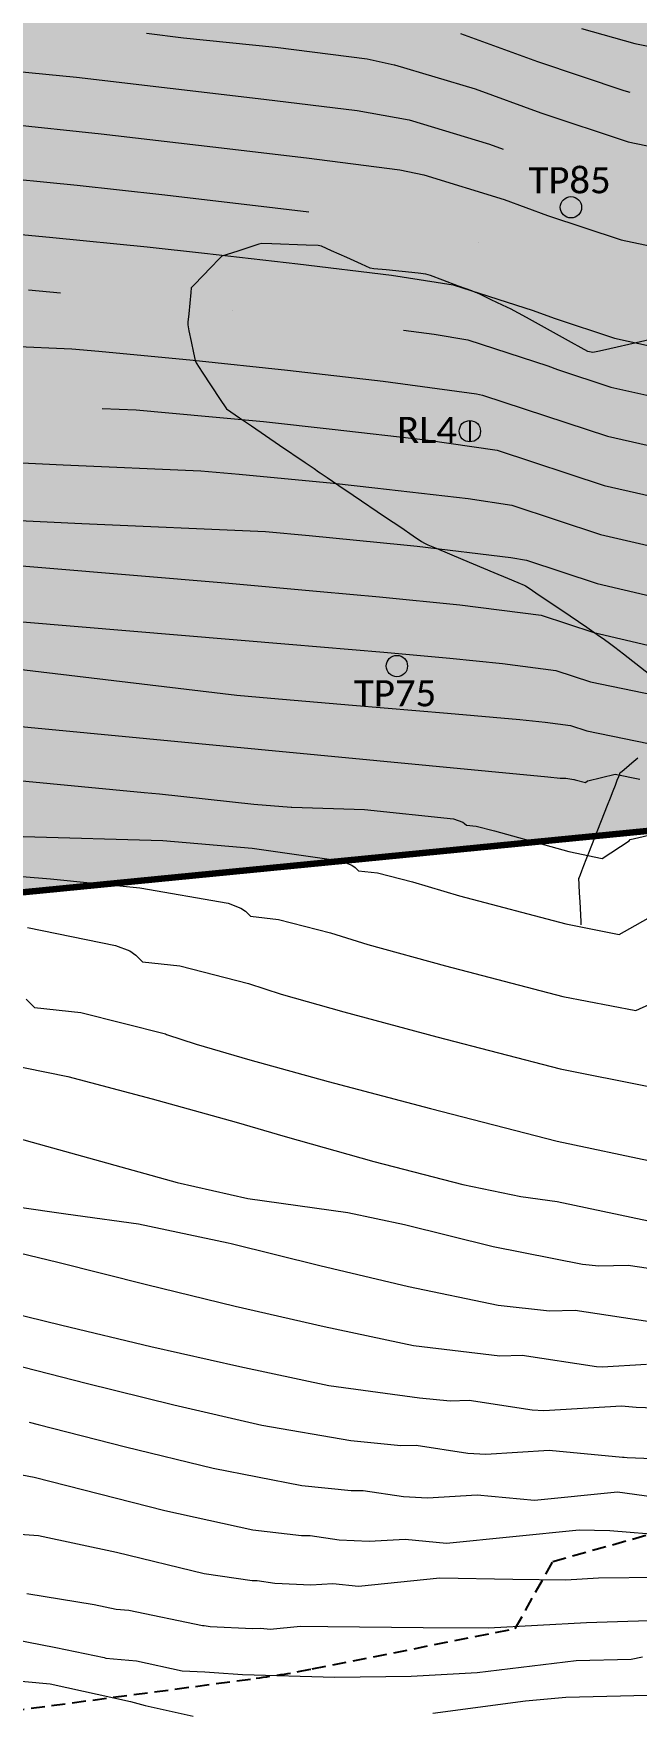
# Model space of a CAD drawing. Header units: metres. Extents: x 5688 to 19740, y -52 to 3406.
# Drawn here: x 8555.7 to 8694.1, y 1712.8 to 2097.8 of the extents above; entities that cross this region are included whole.
import ezdxf

# ---------------------------------------------------------------- set-up
doc = ezdxf.new("R2010")
doc.units = ezdxf.units.M
doc.linetypes.add('HIDDEN', pattern=[9.525, 6.35, -3.175])
for name, color, linetype in [('Contours', 7, 'Continuous'), ('GEO', 140, 'Continuous'), ('LINES', 7, 'Continuous'), ('SITE', 7, 'Continuous'), ('TP', 7, 'Continuous')]:
    doc.layers.add(name, color=color, linetype=linetype)
doc.layers.add('Sonering - Special', color=7, linetype='Continuous', true_color=0xdbb88a)
doc.styles.add('CALIBRII', font='calibri.ttf')
doc.styles.add('Text_Style_1', font='calibri.ttf')
doc.dimstyles.new('$DIM_Caddie', dxfattribs={"dimtxt": 7, "dimasz": 1, "dimexe": 0, "dimexo": 0, "dimgap": 0, "dimtad": 0, "dimtoh": 1, "dimtxsty": 'Text_Style_1', "dimblk": 'OBLIQUE', "dimcen": 0, "dimse1": 1, "dimse2": 1, "dimsd1": 1, "dimsd2": 1, "dimclrd": 253, "dimclre": 253, "dimclrt": 256, "dimadec": 0, "dimazin": 0, "dimtfac": 1, "dimtmove": 0, "dimatfit": 3, "dimldrblk": 'OBLIQUE', "dimfxl": 0, "dimtfillclr": 2, "dimlwd": -3, "dimlwe": -1, "dimarcsym": 0})

# ---------------------------------------------------------------- blocks, each defined once
blk = doc.blocks.new('CONTOURS-CG')
at = {"layer": 'Contours', "color": 253, "lineweight": 9, "true_color": 0xa1a3a5}
for points, elevation in [([(32496.67, 916.76), (32508.93, 913.32), (32515.79, 911.91), (32537.01, 907.26), (32548.57, 904.46), (32567.41, 897.7), (32585.92, 890.17), (32602.62, 883.78), (32622.72, 877.32), (32642.91, 871.17), (32649.52, 869.17), (32653.85, 867.83), (32693.24, 855.3), (32695.03, 854.74), (32695.03, 854.74), (32709.2, 850.35), (32728.9, 844.96), (32745.43, 836.65), (32761.22, 827.04), (32770.24, 821.35), (32788.25, 811.07)], 1412.5), ([(32396.82, 915.71), (32405.32, 914.63), (32426.43, 912.46), (32447.46, 909.79), (32453.7, 908.46), (32453.72, 908.46), (32472.23, 902.91), (32487.32, 897.4), (32507.19, 890.85), (32507.36, 890.8), (32525.85, 886.98)], 1413.5), ([(32468.89, 915.6), (32486.55, 909.17), (32506.4, 902.53), (32507.79, 902.16)], 1413), ([(32359.21, 882.94), (32380.9, 880.81), (32400.33, 878.67), (32421.82, 876.2), (32434.1, 874.74)], 1415), ([(32364.79, 894.91), (32386.46, 892.58), (32412.04, 889.65), (32433.52, 887.11), (32454.97, 884.35), (32460.46, 883.2), (32478.92, 877.51), (32488.85, 873.86), (32505.79, 868.28), (32525.75, 864.06)], 1414.5), ([(32291.54, 918.92), (32307, 914.05), (32309.83, 913.43), (32329.01, 910.76), (32350.35, 908.54), (32359.6, 907.68), (32380.78, 905.56), (32402.27, 903.1), (32423.75, 900.57), (32445.21, 897.92), (32457.09, 895.83), (32475.58, 890.21), (32478.71, 889.06)], 1414), ([(32353.63, 870.9), (32375.33, 868.86), (32397.01, 866.69), (32410.11, 865.22), (32431.59, 862.75), (32453.07, 860.17), (32467.19, 857.95), (32485.61, 852.08), (32490.38, 850.32), (32504.22, 845.76), (32524.15, 841.4)], 1415.5), ([(32351.61, 844.52), (32379.68, 843.26), (32385.86, 842.74), (32407.55, 840.68), (32429.22, 838.39), (32451.14, 835.85), (32472.58, 832.99), (32473.93, 832.69), (32502.64, 823.24), (32522.55, 818.77)], 1416.5), ([(32369.74, 856.82), (32377.1, 856.12)], 1416), ([(32360.17, 817.55), (32377.69, 816.72), (32409.3, 815.32), (32418.08, 814.57), (32439.78, 812.49), (32449.21, 811.45), (32470.69, 808.93), (32480.67, 807.44), (32501.07, 800.72), (32520.96, 796.15), (32540.98, 792.21), (32556.63, 789.23), (32566.09, 787.28), (32571.91, 785.96), (32581.49, 782.29), (32601.58, 775.81), (32621.77, 769.64), (32634.18, 765.88), (32636.25, 765.24), (32717.67, 739.66), (32734.63, 731.05), (32751.02, 721.45), (32767.31, 711.67), (32777.27, 705.63)], 1417.5), ([(32289.52, 800.1), (32414.88, 789.6), (32436.72, 787.67), (32450.31, 786.41), (32450.31, 786.41), (32468.76, 784.56), (32487.41, 782.18), (32499.5, 778.2), (32519.37, 773.54), (32539.39, 769.56), (32559.43, 765.71), (32564.99, 764.66), (32576.15, 762.35), (32576.57, 762.26), (32577.26, 761.99), (32581.2, 760.76), (32715.42, 718.6), (32732.34, 709.92), (32748.72, 700.29), (32764.99, 690.48), (32770.18, 687.34), (32770.23, 687.31)], 1418.5), ([(32359.11, 770.83), (32417.55, 763.86), (32425.39, 763.14), (32444.1, 761.54), (32465.95, 759.72), (32482.54, 758.25), (32482.54, 758.25), (32488.31, 757.67), (32494.15, 756.93), (32497.93, 755.68), (32523.57, 750.38)], 1419.5), ([(32195.61, 760.76), (32396.32, 741.57), (32399.84, 741.22), (32421.43, 738.88), (32430.05, 738.16), (32430.15, 738.15), (32446.83, 737.67), (32446.83, 737.67), (32467.29, 735.49), (32469.46, 734.71), (32469.83, 734.45), (32470.24, 734.04), (32472.51, 733.79), (32476.72, 732.72), (32493.74, 728.03), (32501.43, 726.43), (32507.63, 730.46), (32507.86, 730.78), (32514.12, 732.2)], 1420.5), ([(32354.27, 723.44), (32374.8, 721.75), (32395.29, 719.71), (32415.58, 716.16), (32418.48, 715.04), (32419.54, 714.3), (32420.69, 713.14), (32427.14, 712.43), (32439.08, 709.39), (32447.66, 706.7), (32465.43, 701.8), (32492.39, 694.79), (32509.17, 691.56), (32518.8, 695.91)], 1421.5), ([(32369.24, 694.14), (32371.14, 692.23), (32381.77, 691.07), (32401.19, 686.16), (32401.43, 686.07), (32408.22, 683.82), (32420.57, 680.2), (32438.49, 675.26), (32462, 669.04), (32491.1, 661.55), (32513.48, 656.81)], 1422.5), ([(32355.97, 665.4), (32375.29, 660.08), (32383.51, 657.72), (32403.87, 652.06), (32420.11, 648.41), (32443.02, 645.18), (32456.04, 642.43), (32476.4, 637.44), (32496.94, 633.37), (32500.68, 633), (32500.68, 633), (32507.38, 633.17), (32516.15, 631.83)], 1423.5), ([(32367.57, 635.97), (32376.5, 633.79), (32396.84, 628.71), (32417.2, 623.76), (32437.61, 619.05), (32458.1, 614.74), (32477.93, 612.37), (32477.93, 612.37), (32483.06, 612.5), (32500.15, 609.89), (32501.44, 609.83), (32511.6, 610.44)], 1424.5), ([(32455.83, 847.54), (32462.84, 846.69), (32470.56, 845.32), (32488.95, 839.36), (32491.15, 838.54), (32503.43, 834.5), (32523.35, 830.08), (32543.39, 826.23), (32544.08, 826.1), (32551, 824.67), (32564.91, 821.51), (32587.83, 812.74), (32607.83, 805.97), (32627.98, 799.67), (32648.15, 793.46), (32713.86, 773.49), (32718.82, 771.95), (32721.04, 771.25), (32738.05, 762.74), (32754.47, 753.18), (32770.79, 743.44), (32787.9, 733.08), (32787.95, 733.05)], 1416), ([(32386.69, 829.64), (32394.49, 829.29), (32401.97, 828.65), (32423.67, 826.59), (32439.43, 824.89), (32460.92, 822.4), (32477.3, 820.06), (32501.86, 811.98), (32521.76, 807.46), (32541.79, 803.55), (32552.44, 801.52), (32561.06, 799.74), (32569.57, 797.81), (32583.6, 792.44), (32603.66, 785.84), (32623.83, 779.63), (32660.74, 768.42), (32663.77, 767.47), (32718.79, 750.19), (32735.77, 741.61), (32752.17, 732.03), (32768.47, 722.26), (32780.81, 714.78), (32780.86, 714.75)], 1417), ([(32364.45, 804.07), (32381.97, 803.23), (32424.11, 801.36), (32434.2, 800.49), (32455.88, 798.35), (32458.99, 798), (32480.46, 795.46), (32484.04, 794.81), (32500.29, 789.46), (32520.17, 784.84), (32540.18, 780.88), (32560.81, 776.95), (32571.12, 774.81), (32574.24, 774.11), (32579.37, 772.14), (32599.51, 765.8), (32607.62, 763.35), (32608.73, 763), (32716.54, 729.13), (32733.48, 720.48), (32749.87, 710.87), (32766.15, 701.08), (32773.73, 696.48), (32773.77, 696.46)], 1418), ([(32368.36, 780.67), (32429.49, 775.58), (32451.33, 773.71), (32466.42, 772.33), (32466.42, 772.33), (32478.54, 771.12), (32490.78, 769.55), (32498.72, 766.94), (32552.5, 755.82), (32573.74, 751.62), (32581.11, 749.91), (32601.13, 744.69), (32621.05, 739.37), (32640.9, 733.85), (32660.66, 728.04), (32680.29, 721.82), (32699.55, 714.41), (32714.3, 708.07), (32731.19, 699.35), (32747.56, 689.71), (32763.84, 679.89), (32766.64, 678.19), (32766.68, 678.16)], 1419), ([(32210.92, 771.67), (32488.98, 745.11), (32491.74, 744.83), (32493.1, 744.79), (32494.95, 744.55), (32495.01, 744.49), (32495.2, 744.47), (32497.56, 743.87), (32498.07, 744.2), (32498.09, 744.23), (32504.37, 745.74), (32510.1, 744.62)], 1420), ([(32368.56, 731.47), (32400.55, 730.56), (32400.55, 730.56), (32421.07, 728.79), (32441.44, 725.84), (32443.97, 724.88), (32444.69, 724.37), (32445.47, 723.59), (32449.83, 723.11), (32457.9, 721.06), (32468.68, 717.83), (32493.05, 711.42), (32505.3, 709), (32514.42, 714.13)], 1421), ([(32369.5, 710.55), (32389.72, 706.48), (32392.99, 705.21), (32394.39, 704.22), (32395.92, 702.68), (32404.46, 701.75), (32420.25, 697.73), (32427.72, 695.31), (32442.11, 691.21), (32463.45, 685.48), (32491.74, 678.17), (32512.13, 674.08)], 1422), ([(32359.09, 680.39), (32378.74, 676.4), (32398.12, 671.32), (32417.42, 665.92), (32428.68, 662.68), (32449.01, 656.92), (32469.47, 651.67), (32482.74, 648.92), (32491.07, 647.75), (32512.04, 643.32)], 1423), ([(32357.49, 647.89), (32377.75, 644.97), (32380.57, 644.63), (32394.97, 642.61), (32415.57, 638.28), (32416.27, 638.11), (32436.61, 633.05), (32457, 628.23), (32477.51, 624), (32489.3, 622.69), (32489.31, 622.69), (32495.22, 622.84), (32513.9, 619.98)], 1424), ([(32357.06, 624.38), (32377.41, 619.37), (32397.8, 614.52), (32418.22, 609.88), (32438.71, 605.53), (32459.52, 602.71), (32466.56, 602.05), (32466.56, 602.05), (32470.9, 602.16), (32485.37, 599.95), (32488.06, 599.82), (32505.83, 600.89), (32505.83, 600.89), (32509.2, 600.56), (32515.67, 600.31)], 1425), ([(32362.92, 611.22), (32383, 606.04), (32403.12, 601.07), (32423.31, 596.45), (32443.73, 592.89), (32455.19, 591.74), (32455.19, 591.74), (32458.74, 591.82), (32470.59, 590.02), (32474.69, 589.81), (32489.28, 590.69), (32489.28, 590.69), (32506.12, 589.08), (32506.12, 589.08), (32506.49, 589.12), (32507.14, 589.02), (32539.45, 587.76)], 1425.5), ([(32363.51, 571.77), (32372.02, 571.14), (32372.02, 571.14), (32389.96, 567.35), (32410.09, 562.43), (32421.06, 560.78), (32421.06, 560.78), (32422.26, 560.81), (32426.26, 560.2), (32434.56, 559.79), (32439.62, 560.1), (32439.62, 560.1), (32445.47, 559.54), (32445.47, 559.54), (32464.16, 561.39), (32480.9, 561.09), (32493.09, 560.98), (32500.54, 561.4), (32514.59, 561.56)], 1427), ([(32369.87, 597.13), (32371.94, 596.59), (32392.02, 591.44), (32412.16, 586.61), (32432.49, 582.61), (32443.81, 581.42), (32443.81, 581.42), (32446.58, 581.49), (32455.82, 580.08), (32461.31, 579.81), (32472.73, 580.49), (32472.73, 580.49), (32485.9, 579.24), (32485.9, 579.24), (32504.94, 581.12), (32504.94, 581.12), (32523.32, 578.6)], 1426), ([(32369.38, 557.86), (32384.82, 555.28), (32384.82, 555.28), (32389.85, 554.25), (32392.78, 554.04), (32392.78, 554.04), (32409.69, 550.47), (32409.69, 550.47), (32410.1, 550.48), (32411.48, 550.27), (32421.18, 549.79), (32423.06, 549.9), (32423.07, 549.9), (32425.24, 549.69), (32425.25, 549.69), (32432.21, 550.38), (32438.45, 550.27), (32460.32, 550), (32475.33, 549.94), (32497.85, 551.21), (32519.21, 551.85)], 1427.5), ([(32351.25, 588.24), (32371.02, 584.49), (32401.04, 576.87), (32421.26, 572.41), (32432.44, 571.1), (32432.44, 571.1), (32434.42, 571.15), (32441.04, 570.14), (32447.93, 569.8), (32456.17, 570.29), (32456.17, 570.29), (32465.68, 569.39), (32465.69, 569.39), (32496.1, 572.41), (32503.15, 572.28), (32516.28, 571.21)], 1426.5), ([(32320.32, 556.29), (32376, 545.46), (32387.08, 543.19), (32387.47, 543.02), (32394.55, 542.36), (32405.05, 540.08), (32405.05, 540.08), (32410.22, 539.87), (32412.36, 539.7), (32418.88, 539.25), (32440.03, 538.67), (32457.56, 538.9), (32472.73, 539.75), (32495.42, 542.47), (32495.42, 542.47), (32508.09, 542.76), (32508.09, 542.76), (32510.69, 543.3)], 1428), ([(32352.19, 539.19), (32374.69, 537.12), (32393.19, 533.1), (32396.56, 532.12), (32407.56, 529.7)], 1428.5), ([(32462.57, 530.41), (32483.82, 533.24), (32493.06, 534.07), (32493.06, 534.07), (32521.25, 534.71), (32521.25, 534.71), (32527.04, 535.91), (32527.05, 535.92), (32544.66, 534.61), (32556.36, 532.81), (32567.37, 531.65), (32591.91, 531.92), (32591.91, 531.92), (32611.45, 530.23)], 1428.5)]:
    blk.add_lwpolyline(points, dxfattribs=dict(at, elevation=elevation))
at = {"layer": 'Contours', "color": 253, "lineweight": 0, "true_color": 0xa1a3a5}
for points, elevation in [([(32473.05, 867.69), (32473.05, 867.69)], 1415), ([(32416.5, 852.16), (32416.5, 852.16)], 1416)]:
    blk.add_lwpolyline(points, dxfattribs=dict(at, elevation=elevation))
blk = doc.blocks.new('Boreholes')
at = {"layer": 'TP', "color": 9, "linetype": 'Continuous', "ltscale": 0.08}
blk.add_line((36981.97, 1030.54), (36981.97, 1025.64), dxfattribs=at)
at = {"layer": 'TP', "color": 9, "lineweight": 18}
for centre in [(37005.18, 1079.44), (36981.97, 1028.09), (36965.22, 974.21)]:
    blk.add_ellipse(centre, major_axis=(0, 2.45), ratio=1, dxfattribs=at)
at = {"layer": 'TP', "color": 9, "style": 'CALIBRII'}
for s, p in [('TP85', (36995.43, 1082.64)), ('RL4', (36965.26, 1025.37)), ('TP75', (36955.38, 964.98))]:
    blk.add_text(s, height=6, dxfattribs=at).set_placement(p)
blk = doc.blocks.new('*D150')
at = {"layer": 'Defpoints', "color": 0, "linetype": 'Continuous', "ltscale": 0.1, "transparency": 16777216}
for p in [(8922.32, 1937.11), (7754.76, 1822.52), (7755.75, 1812.5)]:
    blk.add_point(p, dxfattribs=at)
at = {"color": 251, "linetype": 'Continuous', "ltscale": 0.1, "true_color": 0x4e4f50, "transparency": 16777216, "insert": (8311.44, 1867.04), "char_height": 8, "attachment_point": 5, "rotation": 5.6056, "style": 'Text_Style_1', "bg_fill": 1, "box_fill_scale": 1.1, "bg_fill_color": 7, "bg_fill_true_color": 16777215, "bg_fill_transparency": 0}
blk.add_mtext('1173,17m', dxfattribs=at)
blk = doc.blocks.new('_Oblique')
at = {"color": 0, "linetype": 'ByBlock', "lineweight": -2}
blk.add_line((-0.5, -0.5), (0.5, 0.5), dxfattribs=at)
blk = doc.blocks.new('GEOTECH')
at = {"layer": 'GEO', "linetype": 'Continuous', "lineweight": 15, "ltscale": 0.1}
for points in [[(8699.96, 2028.23), (8693.98, 2026.87), (8687.96, 2025.5), (8685.62, 2024.97), (8684.09, 2024.62), (8682.94, 2024.9), (8681.38, 2025.76), (8679.18, 2026.97), (8668.81, 2032.68), (8667.01, 2033.67), (8666.01, 2034.22), (8665.32, 2034.56), (8663.32, 2035.52), (8660.73, 2036.76), (8658.46, 2037.85), (8657.43, 2038.34), (8657.14, 2038.45), (8656.25, 2038.78), (8653.24, 2039.89), (8649.66, 2041.22), (8646.77, 2042.29), (8645.76, 2042.66), (8643.99, 2042.84), (8636.63, 2043.58), (8633.77, 2043.86), (8632.95, 2044), (8630.93, 2044.91), (8627.56, 2046.44), (8624.1, 2048), (8621.79, 2049.05), (8621.03, 2049.21), (8618.28, 2049.31), (8610.35, 2049.58), (8608.08, 2049.65), (8607.41, 2049.49), (8605.33, 2048.81), (8602.56, 2047.91), (8600.09, 2047.11), (8598.89, 2046.72), (8598.24, 2046.06), (8596.48, 2044.24), (8592.55, 2040.18), (8591.88, 2039.49), (8591.78, 2038.41), (8591.3, 2033.56), (8591.1, 2031.6), (8591.07, 2031), (8591.36, 2029.61), (8591.87, 2027.17), (8592.41, 2024.6), (8592.78, 2022.84), (8593.02, 2022.26), (8594.39, 2020.17), (8598.54, 2013.86), (8599.79, 2011.95), (8599.95, 2011.75), (8600.95, 2011.07), (8602.95, 2009.71), (8605.67, 2007.85), (8612.13, 2003.44), (8618.03, 1999.41), (8620.06, 1998.03), (8621.09, 1997.32), (8621.5, 1997.05), (8623.1, 1995.96), (8625.73, 1994.19), (8629.06, 1991.94), (8636.5, 1986.91), (8639.96, 1984.57), (8642.81, 1982.64), (8644.73, 1981.34), (8645.39, 1980.9), (8646.16, 1980.58), (8648.09, 1979.77), (8654.23, 1977.2), (8661.32, 1974.24), (8664.44, 1972.93), (8666.86, 1971.92), (8668.28, 1971.33), (8668.62, 1971.15), (8669.65, 1970.46), (8671.54, 1969.17), (8676.9, 1965.53), (8682.66, 1961.63), (8685.04, 1960.01), (8686.76, 1958.84), (8687.9, 1958.03), (8689.14, 1957.07), (8691.06, 1955.56), (8701.06, 1947.75)], [(8694.36, 1931.65), (8692.97, 1930.46), (8691.75, 1929.41), (8690.81, 1928.6), (8690.49, 1928.33), (8690.28, 1928.15), (8690.21, 1928.09), (8690.14, 1927.9), (8689.92, 1927.35), (8689.59, 1926.5), (8689.15, 1925.37), (8688.62, 1924.02), (8688.01, 1922.47), (8687.35, 1920.78), (8684.45, 1913.37), (8683.07, 1909.85), (8682.46, 1908.28), (8681.91, 1906.9), (8681.46, 1905.74), (8681.11, 1904.85), (8680.88, 1904.26), (8680.79, 1904.02), (8680.79, 1903.93), (8680.8, 1903.63), (8680.83, 1903.13), (8680.86, 1902.47), (8680.94, 1900.75), (8681.04, 1898.66), (8681.26, 1894.18), (8681.3, 1893.36)]]:
    blk.add_lwpolyline(points, dxfattribs=at)

msp = doc.modelspace()

# ---------------------------------------------------------------- hatches: boundary and pattern name
at = {"layer": 'Sonering - Special', "linetype": 'Continuous', "ltscale": 0.1}
h = msp.add_hatch(color=256, dxfattribs=at)
h.dxf.hatch_style = 1
h.paths.add_polyline_path([(8867.437, 2342.161), (8877.574, 2364.344), (8886.388, 2387.268), (8890.831, 2400.485), (8896.413, 2414.272), (8902.818, 2427.696), (8910.022, 2440.709), (8917.998, 2453.263), (8926.1, 2464.458), (8929.853, 2470.316), (8933.205, 2476.351), (8936.173, 2482.584), (8938.745, 2488.991), (8940.911, 2495.547), (8942.661, 2502.225), (8943.99, 2508.999), (8944.892, 2515.844), (8945.363, 2522.731), (8945.403, 2529.635), (8945.009, 2536.528), (8944.185, 2543.382), (8942.933, 2550.171), (8941.258, 2556.869), (8939.167, 2563.448), (8936.668, 2569.884), (8933.771, 2576.15), (8930.487, 2582.223), (8926.829, 2588.078), (8922.812, 2593.692), (8918.45, 2599.044), (8913.762, 2604.112), (8908.766, 2608.876), (8903.482, 2613.318), (8897.929, 2617.421), (8892.13, 2621.168), (8886.109, 2624.544), (8879.887, 2627.536), (8873.49, 2630.133), (8866.943, 2632.324), (8860.272, 2634.1), (8853.503, 2635.455), (8846.662, 2636.384), (8839.776, 2636.882), (8832.873, 2636.948), (8825.979, 2636.582), (8819.121, 2635.784), (8812.596, 2634.607), (8673.098, 2595.782, -0.2011278), (8565.697, 2609.333), (8559.098, 2613.715), (8552.781, 2618.5), (8546.772, 2623.667), (8541.096, 2629.198), (8535.774, 2635.069), (8530.826, 2641.26), (8522.928, 2652.507), (8520.971, 2671.623), (8512.199, 2678.744), (7225.077, 2543.105), (7216.085, 2530.214), (7372.958, 1909.747), (7391.201, 1898.865), (7396.102, 1879.475), (7754.762, 1822.518), (8702.487, 1915.536), (8698.604, 1929.341), (8707.273, 1942.028), (8705.558, 1960.875), (8705.117, 1975.503), (8705.562, 1990.131), (8706.891, 2004.705), (8709.101, 2019.171), (8712.182, 2033.478), (8716.124, 2047.571), (8720.912, 2061.401), (8726.238, 2074.217), (8784.771, 2191.696), (8775.296, 2215.179), (8789.36, 2243.84), (8813.662, 2248.701), (8842.74, 2299.176), (8855.954, 2320.642)])

# ---------------------------------------------------------------- linework, layer by layer
at = {"linetype": 'Continuous', "lineweight": 100, "ltscale": 0.1}
msp.add_lwpolyline([(8966.187, 2041.155), (8975.998, 2120.487), (8967.446, 2140.782), (8976.29, 2164.165), (8996.487, 2174.665), (9031.535, 2221.425), (9059.81, 2316.848), (9089.624, 2451.353), (9109.998, 2587.669), (9119.878, 2705.308), (9107.958, 2759.84), (9107.242, 2767.141), (8882.291, 2743.449), (7191.925, 2565.303), (7363.739, 1884.614), (7754.762, 1822.518), (8922.333, 1937.114)], close=True, dxfattribs=at)
at = {"layer": 'LINES', "color": 251, "linetype": 'HIDDEN', "ltscale": 0.5, "true_color": 0x636466}
msp.add_lwpolyline([(7396.188, 1879.525), (7385.309, 1861.286), (7459.007, 1569.797), (7483.156, 1555.846), (7552.115, 1575.333, -0.0226964), (7589.664, 1584.125), (7787.184, 1621.014, -0.0234392), (7825.471, 1626.322), (7969.892, 1639.485, -0.0161903), (7996.553, 1641.047), (8248.62, 1647.637, 0.063368), (8345.309, 1662.518), (8467.551, 1697.572, -0.0367182), (8526.777, 1709.94), (8606.798, 1720.603, 0.0160308), (8619.667, 1722.739), (8666.264, 1732.019), (8674.838, 1747.353), (8701.089, 1754.775, 0.1618405), (8718.626, 1893.406), (8706.477, 1901.708), (8702.597, 1915.503)], format="xyb", dxfattribs=at)
at = {"layer": 'SITE', "color": 251, "linetype": 'HIDDEN', "ltscale": 0.5, "true_color": 0x636466, "const_width": 1}
msp.add_lwpolyline([(6784.004, 2963.686), (7258.675, 3190.481), (7191.925, 2565.303), (7284.521, 2199), (7363.739, 1884.614), (7754.762, 1822.518), (8737.631, 1918.897), (8922.328, 1937.1), (8838.095, 1737.26), (8800.371, 1699.993), (8778.82, 1692.551), (8766.618, 1670.73), (8772.101, 1649.437), (8761.914, 1612.824), (8530.153, 1574.947), (8515.751, 1256.764), (8244.292, 1269.046), (7913.848, 1215.042), (7872.637, 1467.487), (7207.92, 1358.849), (7024.666, 1328.899)], dxfattribs=at)

# ---------------------------------------------------------------- block references
at = {"color": 5, "linetype": 'Continuous'}
msp.add_blockref('GEOTECH', (0, 0), dxfattribs=at)
at = {"layer": 'Contours', "color": 215, "linetype": 'Continuous', "true_color": 0xa953a0}
msp.add_blockref('CONTOURS-CG', (-23815.222, 1182.208), dxfattribs=at)
at = {"layer": 'TP', "color": 1, "linetype": 'Continuous'}
msp.add_blockref('Boreholes', (-28326.146, 978.523), dxfattribs=at)

# ---------------------------------------------------------------- dimensions: what is measured, and where the dimension line sits
at = {"color": 1, "linetype": 'Continuous', "ltscale": 0.1}
dim = msp.add_linear_dim(base=(7755.746, 1812.496), p1=(8922.317, 1937.112), p2=(7754.762, 1822.518), angle=185.60556, dimstyle='$DIM_Caddie', override={"dimtxt": 8, "dimdsep": 44, "dimpost": '<>m', "dimclrt": 251, "dimtfill": 2, "dimtfillclr": 7}, dxfattribs=at)
dim.commit()
dim.dimension.update_dxf_attribs({"geometry": '*D150', "text_midpoint": (8311.437, 1867.036), "dimtype": 161})

doc.saveas('drawing.dxf')
